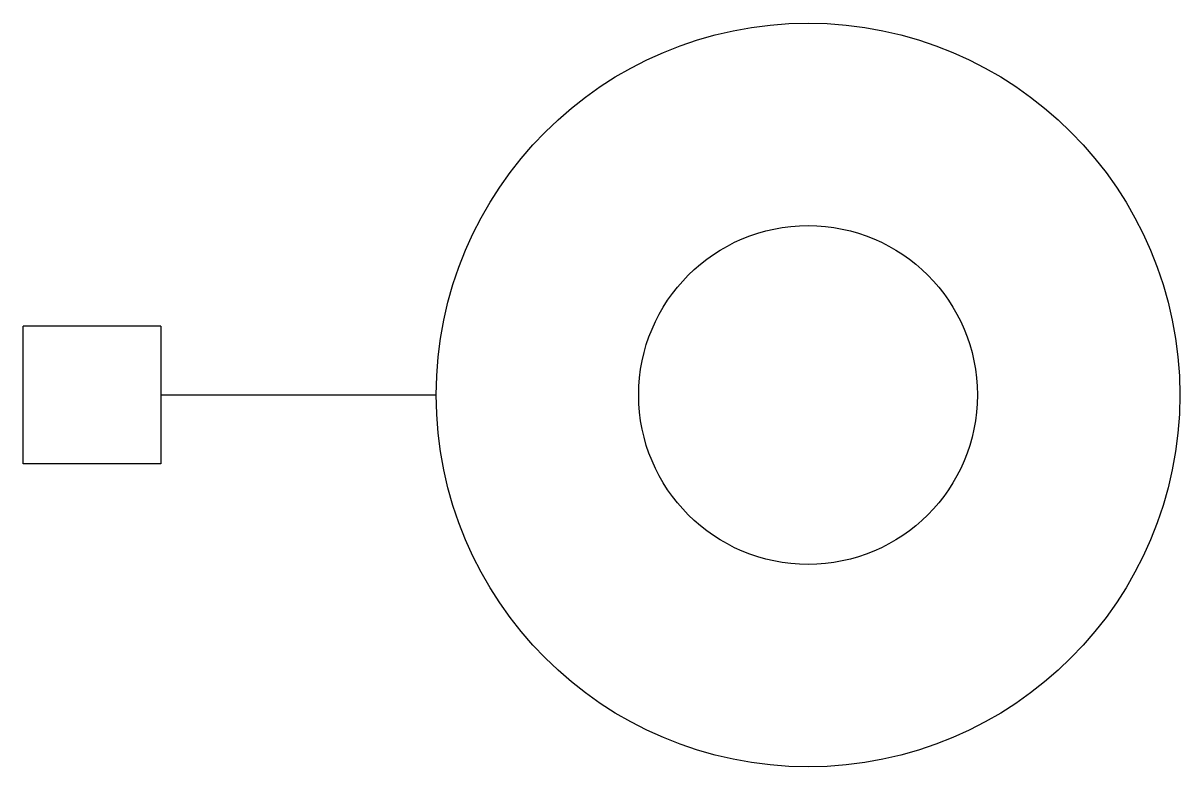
# Model space of a CAD drawing. Header units: millimetres. Extents: x -2966.822 to -2966.402, y 3736.766 to 3737.036.
import ezdxf

# ---------------------------------------------------------------- set-up
doc = ezdxf.new("R2010")
doc.units = ezdxf.units.MM
doc.header["$LTSCALE"] = 10
doc.layers.add('ELE_LUMINÁRIAS', color=4, linetype='Continuous')

msp = doc.modelspace()

# ---------------------------------------------------------------- linework, layer by layer
at = {"layer": 'ELE_LUMINÁRIAS', "color": 3}
for p, q in [((-2966.82223, 3736.87558), (-2966.82223, 3736.92558)), ((-2966.77223, 3736.92558), (-2966.82223, 3736.92558)), ((-2966.77223, 3736.92558), (-2966.77223, 3736.87558)), ((-2966.77223, 3736.87558), (-2966.82223, 3736.87558))]:
    msp.add_line(p, q, dxfattribs=at)
at = {"layer": 'ELE_LUMINÁRIAS', "color": 5}
msp.add_line((-2966.77223, 3736.90058), (-2966.67223, 3736.90058), dxfattribs=at)
at = {"layer": 'ELE_LUMINÁRIAS', "color": 2}
msp.add_circle((-2966.53725, 3736.90058), 0.13499, dxfattribs=at)
at = {"layer": 'ELE_LUMINÁRIAS', "color": 3}
msp.add_circle((-2966.53725, 3736.90058), 0.06149, dxfattribs=at)

doc.saveas('drawing.dxf')
